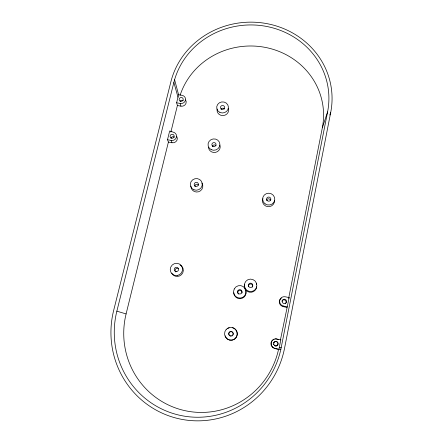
<?xml version="1.0" encoding="UTF-8"?>
<svg xmlns="http://www.w3.org/2000/svg" width="443" height="443" viewBox="0 0 443 443"><rect width="100%" height="100%" fill="white"/><g stroke="black" fill="none" stroke-linecap="round" stroke-linejoin="round"><path stroke-width="0.66" d="M280.873 349.195L327.593 111.857A78.572 73.881 -2.9 0 0 268.148 26.757A78.572 73.881 -2.9 0 0 174.719 79.297L174.542 79.912A78.699 74.003 -2.9 0 0 173.872 82.398L116.863 311.152A85.887 84.187 -75.2 0 0 178.795 415.052A85.887 84.187 -75.2 0 0 280.751 349.732L280.873 349.195L278.564 349.322L274.71 348.469A4.823 4.712 69.2 0 1 274.139 339.183M330.711 112.444L284.55 348.248A89.309 87.537 -75.2 0 1 179.166 418.823A89.309 87.537 -75.2 0 1 113.657 310.449L170.876 81.817A81.695 76.822 -2.9 0 1 267.162 23.689A81.695 76.822 -2.9 0 1 330.711 112.444L329.813 115.047M287.313 306.888L283.442 306.052A4.773 4.696 51.4 0 1 279.732 300.42A4.773 4.696 51.4 0 1 285.286 296.782L289.141 297.613L280.436 339.919L280.818 339.787L279.112 348.42L278.929 349.3L274.71 348.469M327.593 111.857L322.327 127.794L288.67 298.239L289.141 297.613M278.564 349.322L278.453 349.826A79.823 78.267 -76.9 0 1 183.795 410.395A79.823 78.267 -76.9 0 1 126.094 313.943L116.863 311.152M126.094 313.943L168.412 142.048L167.515 139.711L169.669 130.973L173.141 132.136A4.441 4.214 -16.5 0 1 176.43 137.136A4.441 4.214 -16.5 0 1 171.103 140.425L167.515 139.711M170.871 132.075L177.41 105.489L176.624 102.776L177.997 97.222A74.313 70.215 -2.7 0 1 178.623 94.863L174.608 79.746M286.859 307.409L283.033 306.584L283.442 306.052M280.818 339.787L276.576 339.067A4.823 4.712 69.2 0 0 275.347 338.961M279.251 347.716L281.216 347.506M178.69 94.702L182.162 95.372A4.386 4.114 -13.1 0 1 185.434 100.245A4.386 4.114 -13.1 0 1 180.179 103.463L176.624 102.776M177.41 105.489L180.927 106.176A4.341 4.076 -13.1 0 0 185.578 99.908M168.412 142.048L171.962 142.757A4.391 4.17 -16.6 0 0 176.691 136.344M277.218 339.211L278.509 339.493M171.103 140.425L171.962 142.757M173.872 82.398L177.997 97.222M180.179 103.463L180.927 106.176M175.777 271.952A2.154 2.11 -44 0 1 175.683 268.94A2.154 2.11 -44 0 1 178.695 268.785M180.091 264.942A6.152 6.03 -44 0 1 181.508 274.643A6.152 6.03 -44 0 1 171.801 273.242M194.815 186.365A2.082 2.016 -16 0 1 198.652 185.146M201.908 183.081A5.958 5.759 -16 0 1 198.42 191.819A5.958 5.759 -16 0 1 190.961 186.093M274.483 200.496A6.019 5.848 5.7 0 1 267.561 206.626A6.019 5.848 5.7 0 1 262.882 198.685M266.415 200.419A2.104 2.049 5.7 0 1 269.876 199.317L270.236 199.721A2.104 2.049 5.7 0 1 270.474 200.203M248.523 286.771A2.165 2.154 49.1 0 1 250.744 283.952A2.165 2.154 49.1 0 1 252.504 287.092M256.713 286.848A6.191 6.158 49.1 0 1 249.331 292.159A6.191 6.158 49.1 0 1 244.669 284.306M256.242 283.686A6.191 6.158 49.1 0 1 256.58 284.705M180.129 101.309A2.027 1.899 -13.1 0 1 183.286 100.733M170.981 138.255A2.049 1.944 -16.6 0 1 174.37 137.186M180.085 95.345A73.372 69.39 -2.7 0 1 267.766 47.922A73.372 69.39 -2.7 0 1 322.327 127.794M221.029 109.238A2.032 1.922 -7.1 0 1 224.546 109.039M212.335 146.461A2.06 1.966 -9.5 0 1 216.079 145.78M219.944 145.094A5.881 5.621 -9.5 0 1 215.364 152.403A5.881 5.621 -9.5 0 1 208.476 147.187M228.372 108.358A5.814 5.488 -7.1 0 1 223.106 115.59A5.814 5.488 -7.1 0 1 217.164 108.995M281.992 300.996A2.204 2.165 51.8 0 1 285.381 300.371A2.204 2.165 51.8 0 1 285.159 303.832M273.575 342.954A2.254 2.198 69.2 0 1 276.582 341.747A2.254 2.198 69.2 0 1 277.551 344.92A2.254 2.198 69.2 0 1 274.378 345.579M273.641 344.676A2.254 2.198 69.2 0 1 273.469 344.111M230.631 336.099A2.226 2.187 88.7 0 1 228.92 333.64A2.226 2.187 88.7 0 1 231.174 331.696A2.226 2.187 88.7 0 1 233.278 333.812M233.234 334.393A2.226 2.187 88.7 0 1 233.04 334.941M232.282 335.794A2.226 2.187 88.7 0 1 231.761 336.043M238.461 294.108A2.171 2.16 78 0 1 239.242 290.436A2.171 2.16 78 0 1 242.022 292.956M245.09 289.135A6.196 6.174 78 0 1 241.817 298.41A6.196 6.174 78 0 1 233.738 292.806M232.414 327.72A6.357 6.252 88.7 0 1 236.235 337.56A6.357 6.252 88.7 0 1 225.83 337.361M225.559 336.885A6.357 6.252 88.7 0 1 225.138 335.86M227.713 328.584A6.357 6.252 88.7 0 1 229.186 327.875M283.033 306.584A4.718 4.64 51.8 0 1 281.355 298.061M275.025 348.436A4.884 4.768 69.1 0 1 271.282 342.644A4.884 4.768 69.1 0 1 276.914 338.923M177.167 275.535A6.224 6.102 -43.7 0 0 181.325 265.628A6.224 6.102 -43.7 0 0 170.727 267.157A6.224 6.102 -43.7 0 0 177.167 275.535M176.475 271.581A2.176 2.137 -43.7 0 0 178.236 268.253A2.176 2.137 -43.7 0 0 174.503 268.447A2.176 2.137 -43.7 0 0 176.475 271.581M195.324 186.204A2.11 2.038 -16 0 0 198.409 184.266A2.11 2.038 -16 0 0 195.186 182.671A2.11 2.038 -16 0 0 195.324 186.204M194.001 189.82A6.025 5.82 -16 0 0 202.263 183.529A6.025 5.82 -16 0 0 192.65 179.825A6.025 5.82 -16 0 0 194.001 189.82M248.418 285.453A2.193 2.182 47.6 0 0 251.796 287.175A2.193 2.182 47.6 0 0 251.585 283.393A2.193 2.182 47.6 0 0 248.418 285.453M244.425 286.233A6.263 6.23 47.6 0 0 254.481 290.265A6.263 6.23 47.6 0 0 252.903 279.555A6.263 6.23 47.6 0 0 244.425 286.233M265.113 203.88A6.086 5.914 5.5 0 0 274.76 199.804A6.086 5.914 5.5 0 0 266.254 193.702A6.086 5.914 5.5 0 0 265.113 203.88M267.295 200.662A2.132 2.071 5.5 0 0 270.795 199.544A2.132 2.071 5.5 0 0 268.032 197.152A2.132 2.071 5.5 0 0 267.295 200.662M211.222 149.668A5.947 5.681 -9.5 0 0 219.894 144.235A5.947 5.681 -9.5 0 0 210.757 139.833A5.947 5.681 -9.5 0 0 211.222 149.668M213 146.351A2.082 1.988 -9.5 0 0 216.034 144.451A2.082 1.988 -9.5 0 0 212.839 142.906A2.082 1.988 -9.5 0 0 213 146.351M219.861 112.4A5.875 5.543 -7.2 0 0 228.416 107.084A5.875 5.543 -7.2 0 0 219.374 102.809A5.875 5.543 -7.2 0 0 219.861 112.4M221.605 109.161A2.054 1.938 -7.2 0 0 224.601 107.306A2.054 1.938 -7.2 0 0 221.439 105.805A2.054 1.938 -7.2 0 0 221.605 109.161M234.242 288.958A6.268 6.252 77.8 0 0 240.128 298.084A6.268 6.252 77.8 0 0 245.057 288.421A6.268 6.252 77.8 0 0 234.242 288.958M237.858 290.807A2.193 2.187 77.8 0 0 239.918 294.002A2.193 2.187 77.8 0 0 241.64 290.619A2.193 2.187 77.8 0 0 237.858 290.807M226.201 329.398A6.435 6.329 88.8 0 0 229.54 340.019A6.435 6.329 88.8 0 0 236.911 331.774A6.435 6.329 88.8 0 0 226.201 329.398M229.241 332.206A2.254 2.215 88.8 0 0 230.415 335.921A2.254 2.215 88.8 0 0 232.99 333.031A2.254 2.215 88.8 0 0 229.241 332.206M273.874 342.86A2.276 2.226 69.1 0 0 276.354 345.922A2.276 2.226 69.1 0 0 277.683 342.245A2.276 2.226 69.1 0 0 273.874 342.86M282.163 301.522A2.226 2.193 51.4 0 0 285.591 303.272A2.226 2.193 51.4 0 0 285.342 299.446A2.226 2.193 51.4 0 0 282.163 301.522M171.148 138.039A2.071 1.966 -16.5 0 0 174.188 136.156A2.071 1.966 -16.5 0 0 171.037 134.628A2.071 1.966 -16.5 0 0 171.148 138.039M180.212 101.137A2.049 1.922 -13.1 0 0 183.214 99.298A2.049 1.922 -13.1 0 0 180.096 97.809A2.049 1.922 -13.1 0 0 180.212 101.137"/></g></svg>
